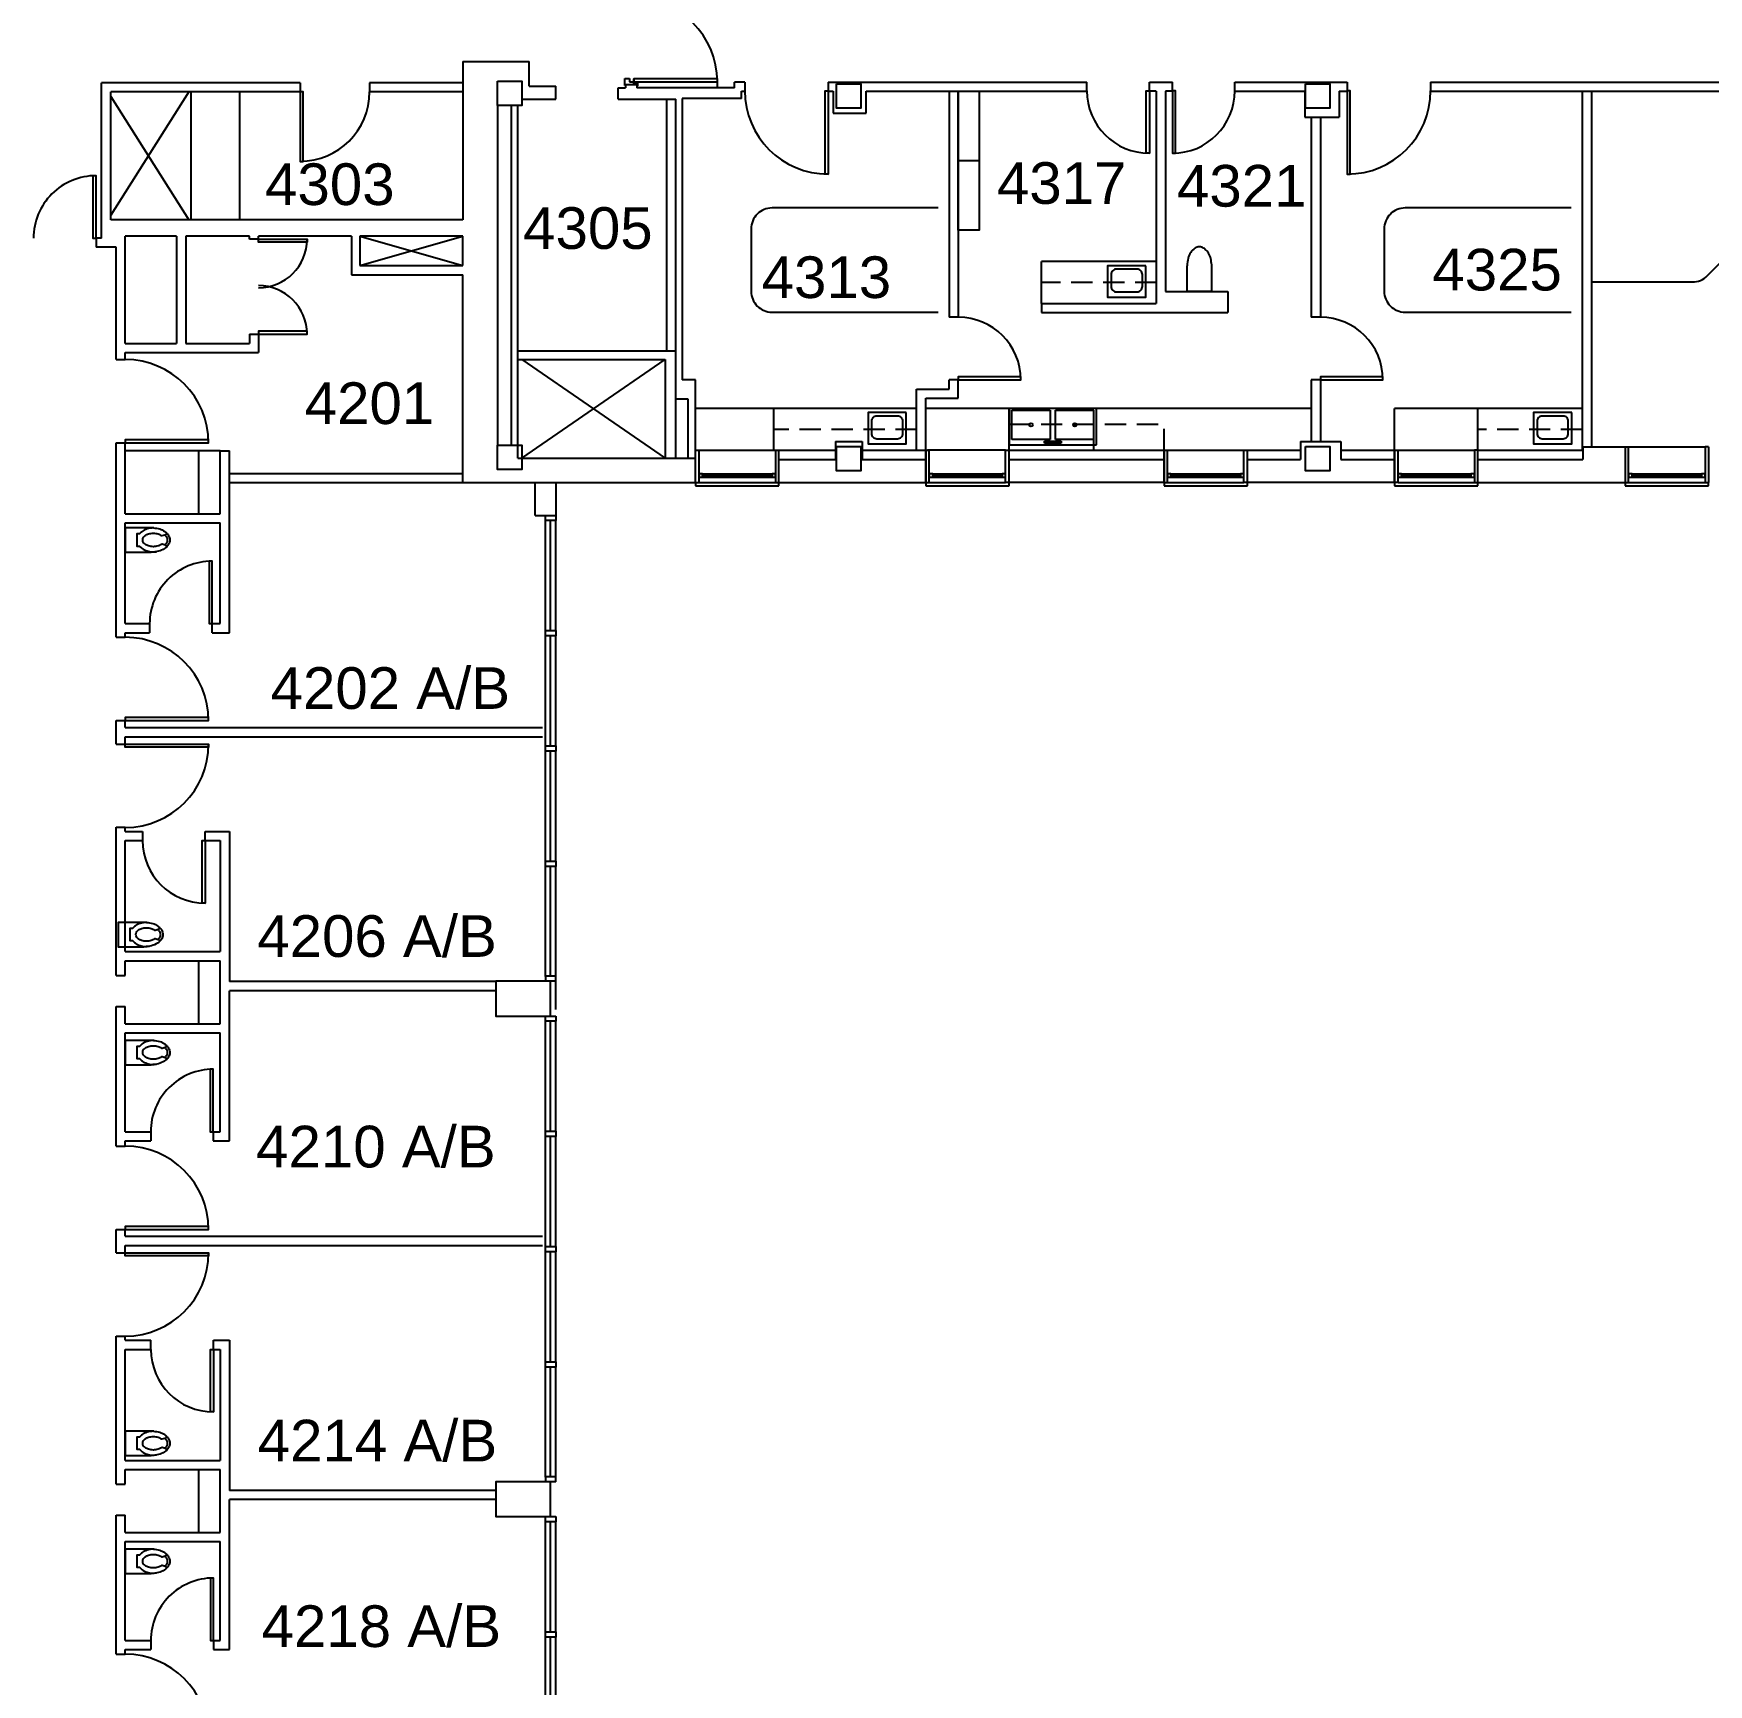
# Model space of a CAD drawing. Header units: inches. Extents: x -1050 to 5570, y -48 to 4302.
# Drawn here: x 3126 to 4091, y 1092 to 2042 of the extents above; entities that cross this region are included whole.
import ezdxf

# ---------------------------------------------------------------- set-up
doc = ezdxf.new("R2010")
doc.units = ezdxf.units.IN
doc.header["$LTSCALE"] = 98
doc.header["$MEASUREMENT"] = 0
doc.linetypes.add('HIDDEN2', pattern=[0.1875, 0.125, -0.0625])
doc.layers.get('0').update_dxf_attribs({"linetype": 'CONTINUOUS'})
for name, color, linetype in [('A-ANNO-ROOM', 4, 'CONTINUOUS'), ('A-DOOR', 2, 'CONTINUOUS'), ('A-FLOR-CASE', 3, 'CONTINUOUS'), ('A-FLOR-CASE-UPPR', 3, 'HIDDEN2'), ('A-FLOR-PFIX', 2, 'CONTINUOUS'), ('A-GLAZ', 2, 'CONTINUOUS'), ('A-GLAZ-SILL', 1, 'CONTINUOUS'), ('A-SHAFT', 1, 'CONTINUOUS'), ('A-WALL-FULL', 6, 'CONTINUOUS'), ('X-CLNG-TRAK', 3, 'CONTINUOUS')]:
    doc.layers.add(name, color=color, linetype=linetype)
doc.styles.add('Arial', font='arial.ttf')

# ---------------------------------------------------------------- blocks, each defined once
blk = doc.blocks.new('WC')
for p, q in [((21.068753, -2.504894), (21.068753, -2.504894)), ((23.831759, -3.603083), (23.831759, -3.603083))]:
    blk.add_line(p, q)
for points in [[(16.399601, -6.93083, -0.022673), (14.875, -7), (0, -7), (0, -3.020761), (0, 0), (0, 3.020761), (0, 7), (14.875, 7)], [(16.211212, -6.937926, -0.074934), (12.562014, -6.387938, -0.085426), (9.670474, -4.920528, -0.066386), (8.264603, -3.550098), (6.711212, -3.550098), (6.711212, 3.449902), (8.264603, 3.449902, -0.066386), (9.670474, 4.820333, -0.085426), (12.562014, 6.287743, -0.111314), (17.991061, 6.709134)], [(23.722377, 3.991504, -0.562484), (23.529526, 3.158962), (21.300368, 2.424162, -0.238976), (20.853364, 2.492058, 0.08035), (18.976205, 3.421006, 0.074934), (16.211212, 3.837731, 0.074934), (13.446218, 3.421006, 0.085426), (11.462194, 2.414145, 0.066386), (10.624271, 1.597345, 0.330534), (10.624271, -1.69754, 0.066386), (11.462194, -2.51434, 0.085426), (13.446218, -3.521201, 0.074934), (16.211212, -3.937926, 0.074934), (18.976205, -3.521201, 0.08035), (20.853364, -2.592253, -0.238976), (21.300368, -2.524357), (23.503493, -3.250575, -0.549653), (23.710095, -4.069149)], [(25.75, 0, 0.143932), (25.015482, 2.498761, 0.107177), (22.564786, 4.949747, 0.077997), (19.212481, 6.431696, 0.065232), (14.875, 7)], [(24.25, 0, 0.143932), (23.754089, 1.687041, 0.059203), (22.750942, 2.902316)], [(22.67201, -2.976493, 0.063273), (23.754089, -1.687041, 0.143932), (24.25, 0)], [(23.748064, -4.023967, 0.06085), (25.015482, -2.498761, 0.143932), (25.75, 0)]]:
    blk.add_lwpolyline(points, format="xyb")
for centre, radius, start, end in [((16.211212, 5.443363), 12.38129, 270, 287.141641), ((17.043143, 2.746106), 9.558648, 287.141641, 306.672481), ((18.316811, 1.035634), 7.426057, 306.672481, 316.574161)]:
    blk.add_arc(centre, radius, start, end)
blk = doc.blocks.new('LAV-CNTR')
blk.add_lwpolyline([(21.65, -11), (21.65, 11), (3.65, 11), (3.65, -11)], close=True)
blk.add_lwpolyline([(19.65, -6), (19.65, 6, 0.414214), (16.65, 9), (9.65, 9, 0.414214), (6.65, 6), (6.65, -6, 0.414214), (9.65, -9), (16.65, -9, 0.414214)], format="xyb", close=True)
blk = doc.blocks.new('COL-EHMANN')
blk.add_lwpolyline([(-7, 7), (7, 7), (7, -7), (-7, -7)], close=True)
blk = doc.blocks.new('SINK-DBL')
for p, q in [((-1, 25.2), (-22, 25.2)), ((-22, 25.2), (-1, 25.2)), ((-22, 25.2), (-22, -25.2)), ((-18.85, 23.6), (-2.05, 23.6)), ((-18.85, 1.6), (-18.85, 23.6)), ((-2.05, 23.6), (-2.05, 1.6)), ((-1, -25.2), (-1, 25.2)), ((-20.95, 4.8), (-19.9, 4.8)), ((-20.95, -4.8), (-20.95, 4.8)), ((-19.9, 4.8), (-19.9, -4.8)), ((-2.05, 1.6), (-18.85, 1.6)), ((-19.9, -4.8), (-20.95, -4.8)), ((-18.85, -23.6), (-18.85, -1.6)), ((-18.85, -1.6), (-2.05, -1.6)), ((-2.05, -1.6), (-2.05, -23.6)), ((-22, -25.2), (-1, -25.2)), ((-18.85, -23.6), (-2.05, -23.6))]:
    blk.add_line(p, q)
for centre in [(-10.45, 12.6), (-10.45, -12.6)]:
    blk.add_circle(centre, 1)
blk = doc.blocks.new('HOPPER')
for points in [[(-1.51, 25.75, 0.143932), (-4.01, 25.02, 0.107177), (-6.46, 22.56, 0.077997), (-7.94, 19.21, 0.065232), (-8.51, 14.88)], [(2.51, 23.75, 0.06085), (0.99, 25.02, 0.143932), (-1.51, 25.75)], [(5.42, 16.4, -0.022673), (5.49, 14.88), (5.49, 0), (1.51, 0), (-1.51, 0), (-4.53, 0), (-8.51, 0), (-8.51, 14.88)]]:
    blk.add_lwpolyline(points, format="xyb")
for centre, radius, start, end in [((-2.55, 18.32), 7.43, 36.67248, 46.57416), ((-4.26, 17.04), 9.56, 17.14164, 36.67248), ((-6.95, 16.21), 12.38, 0, 17.14164)]:
    blk.add_arc(centre, radius, start, end)
blk = doc.blocks.new('*U134')
for p, q in [((0, 0), (0, 0)), ((-48, 0), (-48, 0))]:
    blk.add_line(p, q)
blk.add_lwpolyline([(0, 0), (0, 48), (-1.75, 48), (-1.75, 0)], close=True)
blk.add_arc((0, 0), 48, 90, 180)
blk = doc.blocks.new('*U133')
for p, q in [((0, 0), (0, 0)), ((48, 0), (48, 0))]:
    blk.add_line(p, q)
blk.add_lwpolyline([(0, 0), (0, 48), (1.75, 48), (1.75, 0)], close=True)
blk.add_arc((0, 0), 48, 0, 90)
blk = doc.blocks.new('*U135')
for p, q in [((0, 0), (0, 0)), ((36, 0), (36, 0))]:
    blk.add_line(p, q)
blk.add_lwpolyline([(0, 0), (0, -36), (1.75, -36), (1.75, 0)], close=True)
blk.add_arc((0, 0), 36, 270, 0)
blk = doc.blocks.new('*U90')
for p, q in [((0, 0), (0, 0)), ((36, 0), (36, 0))]:
    blk.add_line(p, q)
blk.add_lwpolyline([(0, 0), (0, 36), (1.75, 36), (1.75, 0)], close=True)
blk.add_arc((0, 0), 36, 0, 90)
blk = doc.blocks.new('*U136')
for p, q in [((0, 0), (0, 0)), ((28, 0), (28, 0))]:
    blk.add_line(p, q)
blk.add_lwpolyline([(0, 0), (0, -28), (1.75, -28), (1.75, 0)], close=True)
blk.add_arc((0, 0), 28, 270, 0)
blk = doc.blocks.new('*U137')
for p, q in [((0, 0), (0, 0)), ((-28, 0), (-28, 0))]:
    blk.add_line(p, q)
blk.add_lwpolyline([(0, 0), (0, -28), (-1.75, -28), (-1.75, 0)], close=True)
blk.add_arc((0, 0), 28, 180, 270)
blk = doc.blocks.new('*U139')
for p, q in [((0, 0), (0, 0)), ((36, 0), (36, 0))]:
    blk.add_line(p, q)
blk.add_lwpolyline([(0, 0), (0, -36), (1.75, -36), (1.75, 0)], close=True)
blk.add_arc((0, 0), 36, 270, 0)
blk = doc.blocks.new('*U138')
for p, q in [((0, 0), (0, 0)), ((-40, 0), (-40, 0))]:
    blk.add_line(p, q)
blk.add_lwpolyline([(0, 0), (0, 40), (-1.75, 40), (-1.75, 0)], close=True)
blk.add_arc((0, 0), 40, 90, 180)
blk = doc.blocks.new('*U58')
for p, q in [((0, 0), (0, 0)), ((-48, 0), (-48, 0))]:
    blk.add_line(p, q)
blk.add_lwpolyline([(0, 0), (0, 48), (-1.75, 48), (-1.75, 0)], close=True)
blk.add_arc((0, 0), 48, 90, 180)
blk = doc.blocks.new('*U52')
for p, q in [((0, 0), (0, 0)), ((48, 0), (48, 0))]:
    blk.add_line(p, q)
blk.add_lwpolyline([(0, 0), (0, 48), (1.75, 48), (1.75, 0)], close=True)
blk.add_arc((0, 0), 48, 0, 90)
blk = doc.blocks.new('*U53')
for p, q in [((0, 0), (0, 0)), ((36, 0), (36, 0))]:
    blk.add_line(p, q)
blk.add_lwpolyline([(0, 0), (0, 36), (1.75, 36), (1.75, 0)], close=True)
blk.add_arc((0, 0), 36, 0, 90)
blk = doc.blocks.new('*U54')
for p, q in [((0, 0), (0, 0)), ((-36, 0), (-36, 0))]:
    blk.add_line(p, q)
blk.add_lwpolyline([(0, 0), (0, 36), (-1.75, 36), (-1.75, 0)], close=True)
blk.add_arc((0, 0), 36, 90, 180)
blk = doc.blocks.new('*U55')
for p, q in [((0, 0), (0, 0)), ((-48, 0), (-48, 0))]:
    blk.add_line(p, q)
blk.add_lwpolyline([(0, 0), (0, 48), (-1.75, 48), (-1.75, 0)], close=True)
blk.add_arc((0, 0), 48, 90, 180)
blk = doc.blocks.new('*U56')
for p, q in [((0, 0), (0, 0)), ((-36, 0), (-36, 0))]:
    blk.add_line(p, q)
blk.add_lwpolyline([(0, 0), (0, 36), (-1.75, 36), (-1.75, 0)], close=True)
blk.add_arc((0, 0), 36, 90, 180)

msp = doc.modelspace()

# ---------------------------------------------------------------- linework, layer by layer
at = {"layer": 'A-FLOR-CASE'}
for p, q in [((3658.78, 1969.18), (3670.78, 1969.18)), ((3772.78, 1911.01), (3706.78, 1911.01)), ((3706.78, 1887.01), (3706.78, 1911.01)), ((3634.78, 1826.43), (3507.53, 1826.43)), ((3552.53, 1802.43), (3552.53, 1826.43)), ((3640.03, 1826.68), (3862.03, 1826.68)), ((4018.03, 1826.43), (3909.99, 1826.43)), ((3909.99, 1802.43), (3909.99, 1826.43)), ((3957.99, 1802.43), (3957.99, 1826.43)), ((3233.86, 1802.12), (3179.09, 1802.12)), ((3221.42, 1765.84), (3221.42, 1802.12)), ((3221.42, 1472.24), (3221.42, 1508.52)), ((3221.42, 1179.3), (3221.42, 1215.58))]:
    msp.add_line(p, q, dxfattribs=at)
msp.add_lwpolyline([(3670.78, 2009.18), (3670.78, 1929.18), (3658.78, 1929.18), (3658.78, 2009.18)], dxfattribs=at)
at = {"layer": 'A-FLOR-CASE-UPPR'}
for p, q in [((3772.78, 1899.01), (3706.78, 1899.01)), ((3634.78, 1814.43), (3552.53, 1814.43)), ((3688.03, 1817.43), (3777.24, 1817.43)), ((3688.03, 1802.43), (3688.03, 1817.43)), ((3736.89, 1802.43), (3736.89, 1817.43)), ((3777.24, 1802.43), (3777.24, 1817.43)), ((4018.03, 1814.43), (3957.99, 1814.43))]:
    msp.add_line(p, q, dxfattribs=at)
at = {"layer": 'A-GLAZ'}
for p, q in [((3511.53, 1788.93), (3551.53, 1788.93)), ((3511.53, 1787.93), (3551.53, 1787.93)), ((3511.53, 1786.93), (3551.53, 1786.93)), ((3644.03, 1788.93), (3684.03, 1788.93)), ((3644.03, 1787.93), (3684.03, 1787.93)), ((3644.03, 1786.93), (3684.03, 1786.93)), ((3781.24, 1788.93), (3821.24, 1788.93)), ((3781.24, 1787.93), (3821.24, 1787.93)), ((3781.24, 1786.93), (3821.24, 1786.93)), ((3913.99, 1788.93), (3953.99, 1788.93)), ((3913.99, 1787.93), (3953.99, 1787.93)), ((3913.99, 1786.93), (3953.99, 1786.93)), ((4046.74, 1788.93), (4086.74, 1788.93)), ((4046.74, 1787.93), (4086.74, 1787.93)), ((4046.74, 1786.93), (4086.74, 1786.93)), ((3507.53, 1783.93), (3507.53, 1781.93)), ((3507.53, 1781.93), (3555.53, 1781.93)), ((3509.53, 1783.93), (3553.53, 1783.93)), ((3555.53, 1781.93), (3555.53, 1783.93)), ((3640.03, 1783.93), (3640.03, 1781.93)), ((3640.03, 1781.93), (3688.03, 1781.93)), ((3642.03, 1783.93), (3686.03, 1783.93)), ((3688.03, 1781.93), (3688.03, 1783.93)), ((3777.24, 1783.93), (3777.24, 1781.93)), ((3777.24, 1781.93), (3825.24, 1781.93)), ((3779.24, 1783.93), (3823.24, 1783.93)), ((3825.24, 1781.93), (3825.24, 1783.93)), ((3909.99, 1783.93), (3909.99, 1781.93)), ((3909.99, 1781.93), (3957.99, 1781.93)), ((3911.99, 1783.93), (3955.99, 1783.93)), ((3957.99, 1781.93), (3957.99, 1783.93)), ((4042.74, 1783.93), (4042.74, 1781.93)), ((4042.74, 1781.93), (4090.74, 1781.93)), ((4044.74, 1783.93), (4088.74, 1783.93)), ((4090.74, 1781.93), (4090.74, 1783.93)), ((3421.05, 1698.56), (3421.05, 1761.93)), ((3424.05, 1698.56), (3424.05, 1761.93)), ((3427.05, 1698.56), (3427.05, 1761.93)), ((3421.05, 1632.18), (3421.05, 1695.56)), ((3424.05, 1632.18), (3424.05, 1695.56)), ((3427.05, 1632.18), (3427.05, 1695.56)), ((3421.05, 1565.81), (3421.05, 1629.18)), ((3424.05, 1565.81), (3424.05, 1629.18)), ((3427.05, 1565.81), (3427.05, 1629.18)), ((3421.05, 1499.43), (3421.05, 1562.81)), ((3424.05, 1499.43), (3424.05, 1562.81)), ((3427.05, 1499.43), (3427.05, 1562.81)), ((3421.05, 1410.31), (3421.05, 1473.68)), ((3424.05, 1410.31), (3424.05, 1473.68)), ((3427.05, 1410.31), (3427.05, 1473.68)), ((3421.05, 1343.93), (3421.05, 1407.31)), ((3424.05, 1343.93), (3424.05, 1407.31)), ((3427.05, 1343.93), (3427.05, 1407.31)), ((3421.05, 1277.56), (3421.05, 1340.93)), ((3424.05, 1277.56), (3424.05, 1340.93)), ((3427.05, 1277.56), (3427.05, 1340.93)), ((3421.05, 1211.18), (3421.05, 1274.56)), ((3424.05, 1211.18), (3424.05, 1274.56)), ((3427.05, 1211.18), (3427.05, 1274.56)), ((3421.05, 1122.06), (3421.05, 1185.43)), ((3424.05, 1122.06), (3424.05, 1185.43)), ((3427.05, 1122.06), (3427.05, 1185.43)), ((3421.05, 1055.68), (3421.05, 1119.06)), ((3424.05, 1055.68), (3424.05, 1119.06)), ((3427.05, 1055.68), (3427.05, 1119.06))]:
    msp.add_line(p, q, dxfattribs=at)
at = {"layer": 'A-GLAZ-SILL'}
for p, q in [((4044.74, 1804.43), (4088.74, 1804.43)), ((3509.53, 1802.43), (3553.53, 1802.43)), ((3686.03, 1802.43), (3641.03, 1802.43)), ((3779.24, 1802.43), (3823.24, 1802.43)), ((3911.99, 1802.43), (3955.99, 1802.43))]:
    msp.add_line(p, q, dxfattribs=at)
at = {"layer": 'A-SHAFT'}
for p, q in [((3215.66, 2008.76), (3170.75, 1937.78)), ((3170.75, 2006.06), (3215.66, 1935.08)), ((3314.13, 1925.64), (3373.5, 1908.74)), ((3314.13, 1908.74), (3373.5, 1925.64)), ((3407.5, 1854.74), (3490.05, 1797.93)), ((3407.5, 1797.93), (3490.05, 1854.74))]:
    msp.add_line(p, q, dxfattribs=at)
at = {"layer": 'A-WALL-FULL'}
for p, q in [((3373.5, 2026.21), (3411.75, 2026.21)), ((3373.5, 2026.21), (3373.5, 1935.08)), ((3411.75, 2011.96), (3411.75, 2026.21)), ((3466.76, 2012.49), (3466.76, 2016.38)), ((3466.76, 2016.38), (3469.54, 2016.38)), ((3469.54, 2016.38), (3469.54, 2014.58)), ((3165.5, 1924.51), (3165.5, 2014.01)), ((3279.75, 2014.01), (3165.5, 2014.01)), ((3170.75, 1935.08), (3170.75, 2008.76)), ((3279.75, 2008.76), (3170.75, 2008.76)), ((3216.95, 2008.76), (3216.95, 1935.08)), ((3244.86, 2008.76), (3244.86, 1935.08)), ((3279.75, 2014.01), (3279.75, 2008.76)), ((3373.5, 2014.01), (3319.75, 2014.01)), ((3319.75, 2014.01), (3319.75, 2008.76)), ((3373.5, 2008.76), (3319.75, 2008.76)), ((3411.75, 2011.96), (3427, 2011.96)), ((3427, 2004.56), (3427, 2011.96)), ((3463, 2011.06), (3467.25, 2011.06)), ((3463, 2004.56), (3463, 2011.06)), ((3467.26, 2012.49), (3466.76, 2012.49)), ((3467.25, 2012.76), (3467.25, 2011.06)), ((3473.75, 2012.76), (3467.25, 2012.76)), ((3469.54, 2014.58), (3472.04, 2014.58)), ((3473.75, 2012.76), (3473.75, 2011.06)), ((3529.86, 2011.06), (3473.75, 2011.06)), ((3529.86, 2011.06), (3529.86, 2014.43)), ((3535.86, 2014.43), (3529.86, 2014.43)), ((3533.86, 2004.98), (3533.86, 2009.18)), ((3533.86, 2009.18), (3535.86, 2009.18)), ((3535.86, 2014.43), (3535.86, 2009.18)), ((3583.86, 2014.43), (3732.78, 2014.43)), ((3583.86, 2014.43), (3583.86, 2009.18)), ((3583.86, 2009.18), (3586.74, 2009.18)), ((3586.74, 2009.18), (3586.74, 1996.45)), ((3605.74, 2009.18), (3732.78, 2009.18)), ((3605.74, 1996.45), (3605.74, 2009.18)), ((3653.53, 2009.18), (3653.53, 1879.01)), ((3658.78, 2009.18), (3658.78, 1879.01)), ((3732.78, 2009.18), (3732.78, 2014.43)), ((3768.78, 2009.18), (3768.78, 2014.43)), ((3768.78, 2014.43), (3782.03, 2014.43)), ((3772.78, 2009.18), (3768.78, 2009.18)), ((3772.78, 2009.18), (3772.78, 1887.01)), ((3778.03, 2009.18), (3778.03, 1893.76)), ((3782.03, 2009.18), (3778.03, 2009.18)), ((3782.03, 2009.18), (3782.03, 2014.43)), ((3818.03, 2014.43), (3882.74, 2014.43)), ((3818.03, 2009.18), (3818.03, 2014.43)), ((3818.03, 2009.18), (3858.38, 2009.18)), ((3858.38, 2009.18), (3858.38, 1994.18)), ((3877.99, 2009.18), (3877.99, 1994.18)), ((3877.99, 2009.18), (3882.74, 2009.18)), ((3882.74, 2014.43), (3882.74, 2009.18)), ((3930.74, 2014.43), (4213.16, 2014.43)), ((3930.74, 2014.43), (3930.74, 2009.18)), ((3930.74, 2009.18), (4125.74, 2009.18)), ((4018.03, 2009.18), (4018.03, 1802.43)), ((4023.28, 2009.18), (4023.28, 1804.43)), ((3405.11, 1797.93), (3405.11, 2001)), ((3407.49, 2004.56), (3427, 2004.56)), ((3463, 2004.56), (3496.05, 2004.56)), ((3490.8, 2004.56), (3490.8, 1859.74)), ((3496.05, 1797.93), (3496.05, 2004.56)), ((3499.84, 2004.98), (3499.85, 1843.06)), ((3533.86, 2004.98), (3499.84, 2004.98)), ((3586.74, 1996.45), (3605.74, 1996.45)), ((3858.38, 1994.18), (3877.99, 1994.18)), ((3862.03, 1994.18), (3862.03, 1879.01)), ((3867.28, 1994.18), (3867.28, 1879.01)), ((3373.5, 1935.08), (3170.75, 1935.08)), ((3165.5, 1924.51), (3162.28, 1924.51)), ((3162.28, 1924.51), (3162.28, 1919.26)), ((3179.09, 1863.95), (3179.09, 1925.64)), ((3208.7, 1925.64), (3179.09, 1925.64)), ((3208.7, 1925.64), (3208.7, 1863.95)), ((3213.95, 1925.64), (3213.95, 1863.95)), ((3250.57, 1925.64), (3213.95, 1925.64)), ((3250.57, 1923.95), (3250.57, 1925.64)), ((3255.82, 1923.95), (3250.57, 1923.95)), ((3309.36, 1925.64), (3255.82, 1925.64)), ((3255.82, 1923.95), (3255.82, 1925.64)), ((3309.36, 1925.64), (3309.36, 1903.49)), ((3314.13, 1925.64), (3314.13, 1908.74)), ((3373.5, 1925.64), (3314.13, 1925.64)), ((3373.5, 1908.74), (3373.5, 1925.64)), ((3173.84, 1919.26), (3162.28, 1919.26)), ((3173.84, 1854.65), (3173.84, 1919.26)), ((3309.36, 1903.49), (3373.5, 1903.49)), ((3314.13, 1908.74), (3373.5, 1908.74)), ((3373.5, 1783.93), (3373.5, 1903.49)), ((3778.03, 1893.76), (3814.03, 1893.76)), ((3814.03, 1893.76), (3814.03, 1881.76)), ((3706.78, 1887.01), (3772.78, 1887.01)), ((3706.78, 1887.01), (3706.78, 1881.76)), ((3706.78, 1881.76), (3814.03, 1881.76)), ((3658.78, 1879.01), (3653.53, 1879.01)), ((3867.28, 1879.01), (3862.03, 1879.01)), ((3179.09, 1863.95), (3208.7, 1863.95)), ((3213.95, 1863.95), (3250.57, 1863.95)), ((3250.57, 1869.23), (3250.57, 1863.95)), ((3250.57, 1869.23), (3255.82, 1869.23)), ((3255.82, 1869.23), (3255.82, 1858.7)), ((3173.84, 1854.65), (3179.09, 1854.65)), ((3179.09, 1858.7), (3255.82, 1858.7)), ((3179.09, 1854.65), (3179.09, 1858.7)), ((3405.24, 1859.74), (3496.05, 1859.74)), ((3405.24, 1854.74), (3490.05, 1854.74)), ((3490.05, 1854.74), (3490.05, 1797.93)), ((3507.53, 1843.06), (3499.85, 1843.06)), ((3507.53, 1783.93), (3507.53, 1843.06)), ((3653.53, 1837.68), (3653.53, 1843.01)), ((3658.78, 1843.01), (3653.53, 1843.01)), ((3658.78, 1832.43), (3658.78, 1843.01)), ((3862.03, 1843.01), (3862.03, 1807.43)), ((3867.28, 1843.01), (3862.03, 1843.01)), ((3867.28, 1843.01), (3867.28, 1807.43)), ((3634.78, 1802.43), (3634.78, 1837.68)), ((3634.78, 1837.68), (3653.53, 1837.68)), ((3496.05, 1832.07), (3503.03, 1832.07)), ((3503.03, 1832.07), (3503.03, 1797.93)), ((3640.03, 1783.93), (3640.03, 1832.43)), ((3640.03, 1832.43), (3658.78, 1832.43)), ((3552.53, 1802.43), (3552.53, 1817.43)), ((3173.84, 1694.76), (3173.84, 1806.65)), ((3173.84, 1806.65), (3179.09, 1806.65)), ((3179.09, 1765.84), (3179.09, 1806.65)), ((3588.01, 1807.43), (3588.01, 1797.06)), ((3588.01, 1807.43), (3603.51, 1807.43)), ((3603.51, 1807.43), (3603.51, 1797.06)), ((3855.74, 1807.43), (3855.74, 1797.06)), ((3855.74, 1807.43), (3878.99, 1807.43)), ((3878.99, 1807.43), (3878.99, 1797.06)), ((4018.45, 1804.43), (4044.74, 1804.43)), ((4018.45, 1804.43), (4018.45, 1797.06)), ((4042.74, 1804.43), (4042.74, 1783.93)), ((4042.74, 1804.43), (4042.74, 1783.93)), ((4044.74, 1783.93), (4044.74, 1804.43)), ((4090.74, 1804.43), (4090.74, 1783.93)), ((3233.86, 1802.12), (3239.11, 1802.12)), ((3233.86, 1765.84), (3233.86, 1802.12)), ((3239.11, 1697.33), (3239.11, 1802.12)), ((3405.12, 1797.93), (3507.53, 1797.93)), ((3509.53, 1783.93), (3509.53, 1802.43)), ((3555.53, 1783.93), (3555.53, 1802.43)), ((3555.53, 1797.06), (3588.01, 1797.06)), ((3603.51, 1797.06), (3640.03, 1797.06)), ((3642.03, 1783.93), (3642.03, 1802.43)), ((3688.03, 1783.93), (3688.03, 1802.43)), ((3688.03, 1783.93), (3688.03, 1802.43)), ((3688.03, 1797.06), (3777.24, 1797.06)), ((3777.24, 1783.93), (3777.24, 1802.43)), ((3777.24, 1783.93), (3777.24, 1802.43)), ((3825.24, 1783.93), (3825.24, 1802.43)), ((3825.24, 1797.06), (3855.74, 1797.06)), ((3878.99, 1802.43), (3911.99, 1802.43)), ((3878.99, 1797.06), (3909.99, 1797.06)), ((3909.99, 1783.93), (3909.99, 1802.43)), ((3909.99, 1783.93), (3909.99, 1802.43)), ((3911.99, 1783.93), (3911.99, 1802.43)), ((3957.99, 1783.93), (3957.99, 1802.43)), ((3957.99, 1783.93), (3957.99, 1802.43)), ((3957.99, 1802.43), (4018.03, 1802.43)), ((3957.99, 1797.06), (4018.45, 1797.06)), ((3239.11, 1789.04), (3373.5, 1789.04)), ((3239.11, 1783.79), (3373.5, 1783.93)), ((3373.5, 1783.93), (3509.53, 1783.93)), ((3415.05, 1764.93), (3415.05, 1783.93)), ((3957.99, 1783.93), (4044.74, 1783.93)), ((3179.09, 1765.84), (3233.86, 1765.84)), ((3179.09, 1702.58), (3179.09, 1760.59)), ((3179.09, 1760.59), (3233.86, 1760.59)), ((3233.86, 1702.58), (3233.86, 1760.59)), ((3415.05, 1764.93), (3427.05, 1764.93)), ((3179.09, 1702.58), (3193.16, 1702.58)), ((3193.16, 1702.58), (3193.16, 1697.33)), ((3229.16, 1702.58), (3233.86, 1702.58)), ((3229.16, 1697.33), (3229.16, 1702.58)), ((3173.84, 1694.76), (3179.09, 1694.76)), ((3179.09, 1694.76), (3179.09, 1697.33)), ((3179.09, 1697.33), (3193.16, 1697.33)), ((3229.16, 1697.33), (3239.11, 1697.33)), ((3173.84, 1633.25), (3173.84, 1646.74)), ((3173.84, 1646.74), (3179.09, 1646.74)), ((3179.09, 1642.76), (3179.09, 1646.74)), ((3179.09, 1642.76), (3419.37, 1642.76)), ((3173.84, 1633.25), (3179.09, 1633.25)), ((3179.09, 1637.51), (3419.37, 1637.51)), ((3179.09, 1633.25), (3179.09, 1637.51)), ((3173.84, 1500.09), (3173.84, 1585.37)), ((3173.84, 1585.37), (3179.09, 1585.37)), ((3179.09, 1582.94), (3179.09, 1585.37)), ((3179.09, 1582.94), (3189.07, 1582.94)), ((3189.07, 1582.94), (3189.07, 1577.69)), ((3225.07, 1582.94), (3239.11, 1582.94)), ((3225.07, 1577.69), (3225.07, 1582.94)), ((3239.11, 1582.94), (3239.11, 1496.48)), ((3179.09, 1577.69), (3189.07, 1577.69)), ((3179.09, 1513.77), (3179.09, 1577.69)), ((3225.07, 1577.69), (3233.86, 1577.69)), ((3233.86, 1577.69), (3233.86, 1513.77)), ((3179.09, 1513.77), (3233.86, 1513.77)), ((3179.09, 1508.52), (3233.86, 1508.52)), ((3179.09, 1500.09), (3179.09, 1508.52)), ((3233.86, 1472.24), (3233.86, 1508.52)), ((3173.84, 1500.09), (3179.09, 1500.09)), ((3392.42, 1496.48), (3239.11, 1496.48)), ((3424.05, 1476.68), (3424.05, 1496.68)), ((3427.05, 1480.4), (3427.05, 1504.4)), ((3392.42, 1491.23), (3239.11, 1491.23)), ((3239.11, 1404.78), (3239.11, 1491.23)), ((3173.84, 1401.82), (3173.84, 1482.19)), ((3173.84, 1482.19), (3179.09, 1482.19)), ((3179.09, 1472.24), (3179.09, 1482.19)), ((3179.09, 1472.24), (3233.86, 1472.24)), ((3179.09, 1410.03), (3179.09, 1466.99)), ((3179.09, 1466.99), (3233.86, 1466.99)), ((3233.86, 1410.03), (3233.86, 1466.99)), ((3179.09, 1410.03), (3193.81, 1410.03)), ((3193.81, 1410.03), (3193.81, 1404.78)), ((3229.81, 1410.03), (3233.86, 1410.03)), ((3229.81, 1410.03), (3229.81, 1404.78)), ((3173.84, 1401.82), (3179.09, 1401.82)), ((3179.09, 1404.78), (3193.81, 1404.78)), ((3179.09, 1401.82), (3179.09, 1404.78)), ((3229.81, 1404.78), (3239.11, 1404.78)), ((3173.84, 1340.31), (3173.84, 1353.8)), ((3173.84, 1353.8), (3179.09, 1353.8)), ((3179.09, 1349.82), (3179.09, 1353.8)), ((3179.09, 1349.82), (3419.37, 1349.82)), ((3179.09, 1344.57), (3419.37, 1344.57)), ((3179.09, 1340.31), (3179.09, 1344.57)), ((3173.84, 1340.31), (3179.09, 1340.31)), ((3173.84, 1207.15), (3173.84, 1292.43)), ((3173.84, 1292.43), (3179.09, 1292.43)), ((3179.09, 1289.99), (3179.09, 1292.43)), ((3179.09, 1289.99), (3193.87, 1289.99)), ((3179.09, 1284.74), (3193.87, 1284.75)), ((3179.09, 1220.83), (3179.09, 1284.74)), ((3193.87, 1284.75), (3193.87, 1289.99)), ((3229.87, 1284.74), (3229.87, 1289.99)), ((3229.87, 1289.99), (3239.11, 1289.99)), ((3229.87, 1284.74), (3233.86, 1284.74)), ((3233.86, 1284.74), (3233.86, 1220.83)), ((3239.11, 1289.99), (3239.11, 1203.54)), ((3179.09, 1220.83), (3233.86, 1220.83)), ((3179.09, 1215.58), (3233.86, 1215.58)), ((3179.09, 1207.15), (3179.09, 1215.58)), ((3233.86, 1179.3), (3233.86, 1215.58)), ((3173.84, 1207.15), (3179.09, 1207.15)), ((3424.05, 1188.43), (3424.05, 1208.43)), ((3392.42, 1203.54), (3239.11, 1203.54)), ((3239.11, 1111.84), (3239.11, 1198.29)), ((3392.42, 1198.29), (3239.11, 1198.29)), ((3173.84, 1109.27), (3173.84, 1189.25)), ((3173.84, 1189.25), (3179.09, 1189.25)), ((3179.09, 1179.3), (3179.09, 1189.25)), ((3179.09, 1179.3), (3233.86, 1179.3)), ((3179.09, 1117.09), (3179.09, 1174.05)), ((3179.09, 1174.05), (3233.86, 1174.05)), ((3233.86, 1117.09), (3233.86, 1174.05)), ((3173.84, 1109.27), (3179.09, 1109.27)), ((3179.09, 1117.09), (3193.87, 1117.09)), ((3179.09, 1111.84), (3193.87, 1111.84)), ((3179.09, 1109.27), (3179.09, 1111.84)), ((3193.87, 1117.09), (3193.87, 1111.84)), ((3229.87, 1117.09), (3229.87, 1111.84)), ((3229.87, 1117.09), (3233.86, 1117.09)), ((3229.87, 1111.84), (3239.11, 1111.84))]:
    msp.add_line(p, q, dxfattribs=at)
for points in [[(3520.04, 2011.06), (3520.04, 2016.33), (3472.04, 2016.33)], [(3473.67, 2012.45), (3474.17, 2012.45), (3474.17, 2013.58), (3472.04, 2013.58), (3472.04, 2016.33)], [(4042.74, 1804.43), (4042.74, 1783.93)], [(4090.74, 1804.43), (4088.74, 1804.43), (4088.74, 1783.93), (4090.74, 1783.93)], [(3507.53, 1783.93), (3507.53, 1802.43), (3588.01, 1802.43)], [(3553.53, 1802.43), (3553.53, 1783.93), (3642.03, 1783.93)], [(3603.51, 1802.43), (3642.03, 1802.43)], [(3640.03, 1802.43), (3640.03, 1783.93)], [(3777.24, 1783.93), (3686.03, 1783.93), (3686.03, 1802.43), (3782.74, 1802.43)], [(3777.24, 1802.43), (3777.24, 1783.93), (3779.24, 1783.93), (3779.24, 1802.43)], [(3911.99, 1783.93), (3823.24, 1783.93), (3823.24, 1802.43), (3855.74, 1802.43)], [(3909.99, 1802.43), (3909.99, 1783.93)], [(3957.99, 1802.43), (3955.99, 1802.43), (3955.99, 1783.93), (3957.99, 1783.93)], [(3427.05, 1783.93), (3427.05, 1761.93), (3421.05, 1761.93), (3421.05, 1764.93)], [(3427.05, 1496.68), (3392.42, 1496.68), (3392.42, 1476.68), (3427.05, 1476.68)], [(3427.05, 1499.68), (3421.05, 1499.68), (3421.05, 1496.68), (3421.05, 1496.68)], [(3427.05, 1476.68), (3427.05, 1473.68), (3421.05, 1473.68), (3421.05, 1476.68)], [(3427.05, 1208.43), (3392.42, 1208.43), (3392.42, 1188.43), (3427.05, 1188.43)], [(3427.05, 1208.43), (3427.05, 1211.43), (3421.05, 1211.43), (3421.05, 1208.43), (3421.05, 1208.43)], [(3427.05, 1188.43), (3427.05, 1185.43), (3421.05, 1185.43), (3421.05, 1188.43)]]:
    msp.add_lwpolyline(points, dxfattribs=at)
for points in [[(3393.49, 1805.38), (3401.49, 1805.38), (3401.49, 2001), (3393.49, 2001)], [(3509.53, 1786.93), (3511.53, 1786.93), (3511.53, 1788.93), (3509.53, 1788.93)], [(3551.53, 1786.93), (3553.53, 1786.93), (3553.53, 1788.93), (3551.53, 1788.93)], [(3642.03, 1786.93), (3644.03, 1786.93), (3644.03, 1788.93), (3642.03, 1788.93)], [(3684.03, 1786.93), (3686.03, 1786.93), (3686.03, 1788.93), (3684.03, 1788.93)], [(3779.24, 1786.93), (3781.24, 1786.93), (3781.24, 1788.93), (3779.24, 1788.93)], [(3821.24, 1786.93), (3823.24, 1786.93), (3823.24, 1788.93), (3821.24, 1788.93)], [(3911.99, 1786.93), (3913.99, 1786.93), (3913.99, 1788.93), (3911.99, 1788.93)], [(3953.99, 1786.93), (3955.99, 1786.93), (3955.99, 1788.93), (3953.99, 1788.93)], [(4044.74, 1786.93), (4046.74, 1786.93), (4046.74, 1788.93), (4044.74, 1788.93)], [(4086.74, 1786.93), (4088.74, 1786.93), (4088.74, 1788.93), (4086.74, 1788.93)], [(3421.05, 1695.56), (3421.05, 1698.56), (3427.05, 1698.56), (3427.05, 1695.56)], [(3421.05, 1629.18), (3421.05, 1632.18), (3427.05, 1632.18), (3427.05, 1629.18)], [(3421.05, 1562.81), (3421.05, 1565.81), (3427.05, 1565.81), (3427.05, 1562.81)], [(3421.05, 1407.31), (3421.05, 1410.31), (3427.05, 1410.31), (3427.05, 1407.31)], [(3421.05, 1340.93), (3421.05, 1343.93), (3427.05, 1343.93), (3427.05, 1340.93)], [(3421.05, 1274.56), (3421.05, 1277.56), (3427.05, 1277.56), (3427.05, 1274.56)], [(3421.05, 1119.06), (3421.05, 1122.06), (3427.05, 1122.06), (3427.05, 1119.06)]]:
    msp.add_lwpolyline(points, close=True, dxfattribs=at)
at = {"layer": 'X-CLNG-TRAK'}
for points in [[(4023.3, 1899.3), (4081.55, 1899.3, 0.198912), (4090.03, 1902.82), (4131.82, 1944.61, 0.198912), (4135.34, 1953.09), (4135.34, 1994.45)], [(3647.21, 1941.94), (3551.53, 1941.94, 0.414214), (3539.53, 1929.94), (3539.53, 1893.94, 0.414214), (3551.53, 1881.94), (3647.21, 1881.94)], [(4011.71, 1941.94), (3916.03, 1941.94, 0.414214), (3904.03, 1929.94), (3904.03, 1893.94, 0.414214), (3916.03, 1881.94), (4011.71, 1881.94)]]:
    msp.add_lwpolyline(points, format="xyb", dxfattribs=at)

# ---------------------------------------------------------------- block references
at = {"layer": 'A-DOOR'}
for name, p, rotation in [('*U58', (3472.04, 2014.58), 270), ('*U138', (3279.75, 2008.76), 180), ('*U52', (3583.86, 2009.43), 180), ('*U53', (3768.78, 2009.43), 180), ('*U54', (3782.03, 2009.43), 180), ('*U55', (3882.74, 2009.43), 180), ('*U139', (3162.28, 1924.51), 180), ('*U137', (3255.82, 1923.95), 89.9996579108415), ('*U136', (3255.82, 1869.23), 89.9996579108415), ('*U56', (3658.78, 1843.01), 270), ('*U56', (3867.28, 1843.01), 270), ('*U134', (3179.09, 1806.65), 270), ('*U135', (3229.16, 1702.58), 179.9996579108415), ('*U134', (3179.09, 1646.74), 270), ('*U133', (3179.09, 1633.25), 270), ('*U90', (3225.07, 1577.69), 179.9996579108415), ('*U135', (3229.81, 1410.03), 179.9996579108415), ('*U134', (3179.09, 1353.8), 270), ('*U133', (3179.09, 1340.31), 270), ('*U90', (3229.87, 1284.74), 179.9996579108415), ('*U135', (3229.87, 1117.09), 179.9996579108415), ('*U134', (3179.09, 1061.24), 270)]:
    msp.add_blockref(name, p, dxfattribs=dict(at, rotation=rotation))
at = {"layer": 'A-FLOR-PFIX'}
msp.add_blockref('HOPPER', (3799.05, 1893.76), dxfattribs=at)
at = {"layer": 'A-FLOR-PFIX', "rotation": 90}
for name, p in [('LAV-CNTR', (3755.78, 1887.01)), ('LAV-CNTR', (3617.81, 1802.43)), ('SINK-DBL', (3713.23, 1827.49)), ('LAV-CNTR', (4001.03, 1802.43))]:
    msp.add_blockref(name, p, dxfattribs=at)
at = {"layer": 'A-FLOR-PFIX', "xscale": -1, "rotation": 180}
for p in [(3179.09, 1750.73), (3175.09, 1523.57), (3179.09, 1455.65), (3179.09, 1230.63), (3179.09, 1162.71)]:
    msp.add_blockref('WC', p, dxfattribs=at)
at = {"layer": 'A-WALL-FULL'}
for p in [(3400.49, 2008), (3595.74, 2006.45), (3865.74, 2006.45), (3400.49, 1798.38), (3595.74, 1797.5), (3865.74, 1797.5)]:
    msp.add_blockref('COL-EHMANN', p, dxfattribs=at)

# ---------------------------------------------------------------- texts
at = {"layer": 'A-ANNO-ROOM', "style": 'Arial'}
for s, p in [('4303', (3259.62, 1943.6)), ('4317', (3680.99, 1944.27)), ('4321', (3784.67, 1942.69)), ('4305', (3408.21, 1918.35)), ('4313', (3545.55, 1890.06)), ('4325', (3931.75, 1894.42)), ('4201', (3282.44, 1817.53)), ('4202 A/B', (3262.79, 1653.49)), ('4206 A/B', (3255.15, 1510.7)), ('4210 A/B', (3254.48, 1389.49)), ('4214 A/B', (3255.37, 1220.2)), ('4218 A/B', (3257.61, 1113.36))]:
    msp.add_text(s, height=24, dxfattribs=at).set_placement(p)

doc.saveas('drawing.dxf')
